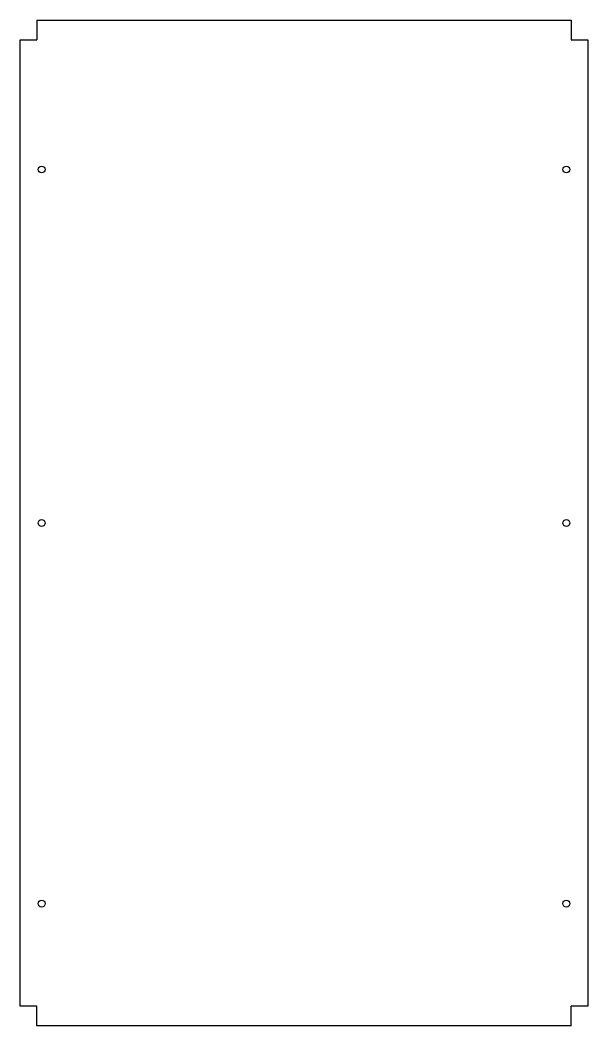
# Model space of a CAD drawing. Header units: inches. Extents: x -13.1 to 13.1, y -23.1 to 23.1.
import ezdxf

# ---------------------------------------------------------------- set-up
doc = ezdxf.new("R2010")
doc.units = ezdxf.units.IN
doc.header["$MEASUREMENT"] = 0

msp = doc.modelspace()

# ---------------------------------------------------------------- linework, layer by layer
at = {"color": 7, "linetype": 'Continuous', "lineweight": 25}
for p, q in [((-12.285, 23.119), (12.285, 23.119)), ((-12.285, 23.119), (-12.285, 22.22)), ((12.285, 23.119), (12.285, 22.22)), ((-13.054, 22.22), (-12.285, 22.22)), ((-13.054, -22.22), (-13.054, 22.22)), ((12.285, 22.22), (13.054, 22.22)), ((13.054, 22.22), (13.054, -22.22)), ((-12.285, -22.22), (-13.054, -22.22)), ((-12.285, -23.119), (-12.285, -22.22)), ((13.054, -22.22), (12.285, -22.22)), ((12.285, -23.119), (12.285, -22.22)), ((12.285, -23.119), (-12.285, -23.119))]:
    msp.add_line(p, q, dxfattribs=at)
for centre in [(-12.065, 16.25), (12.065, 16.25), (-12.065, 0), (12.065, 0), (-12.065, -17.5), (12.065, -17.5)]:
    msp.add_circle(centre, 0.156, dxfattribs=at)

doc.saveas('drawing.dxf')
